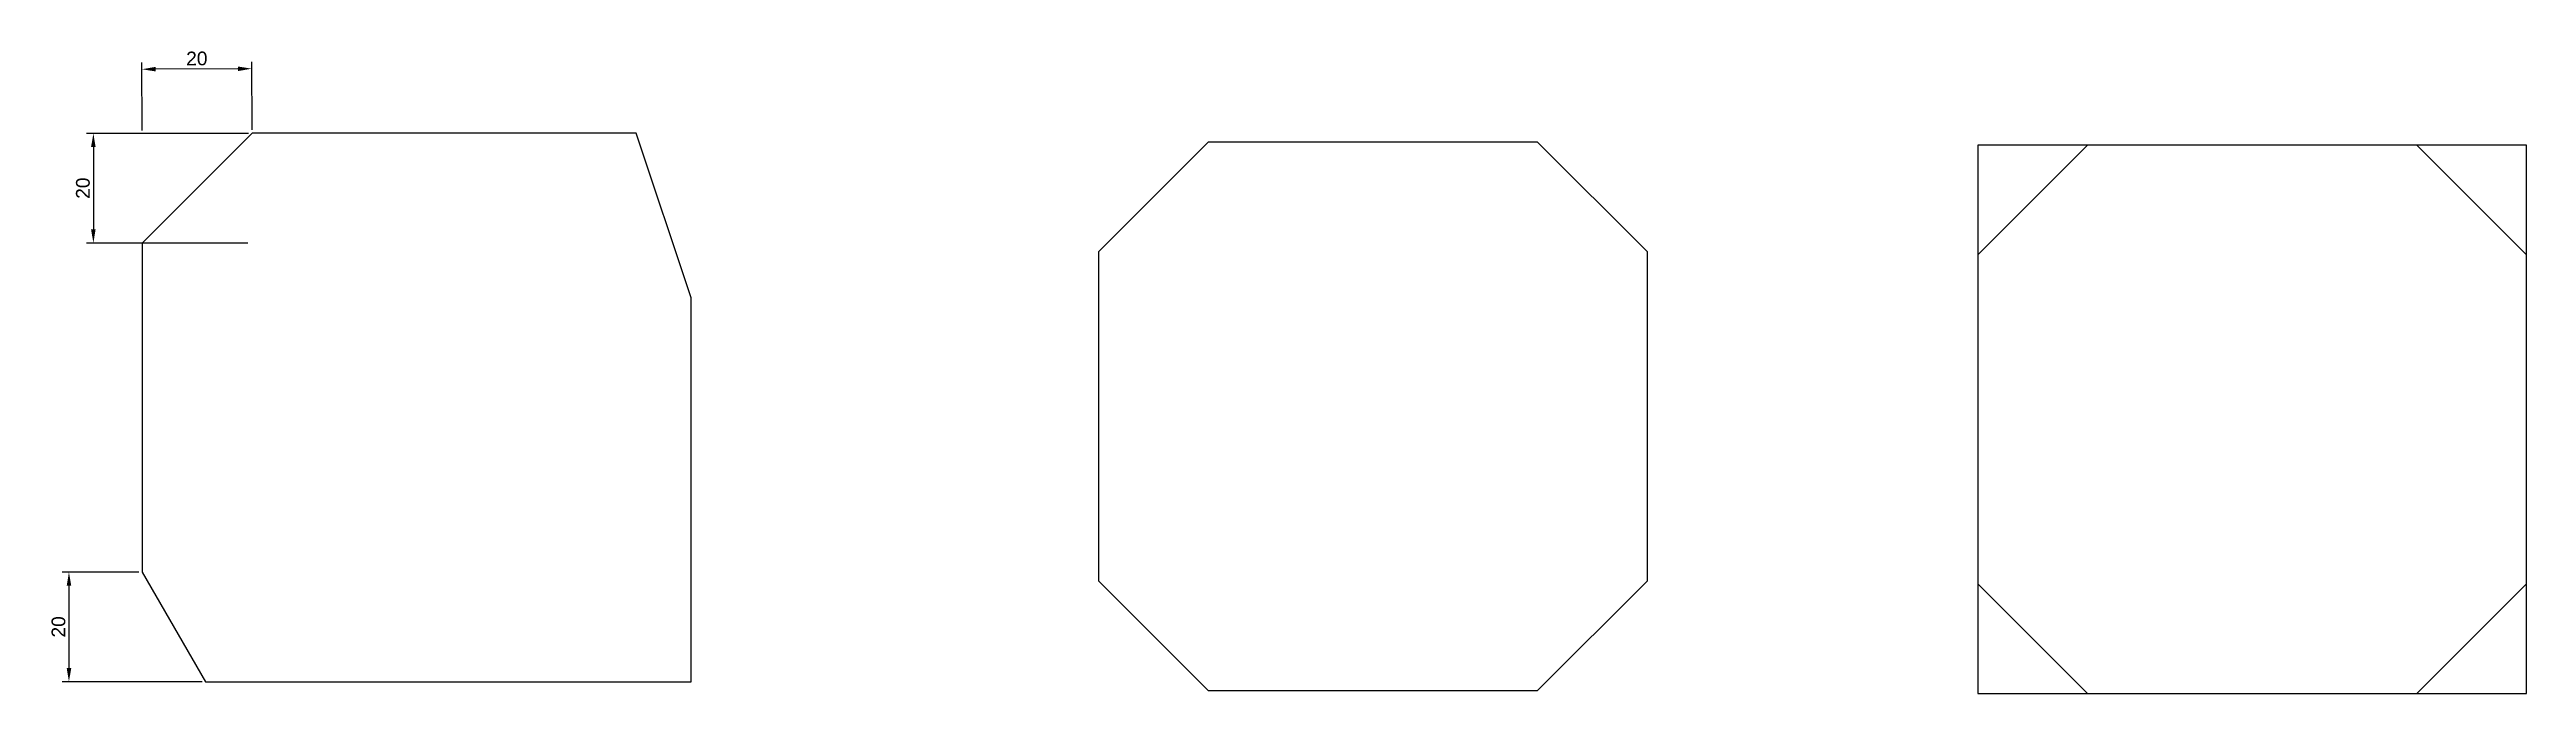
# Model space of a CAD drawing. Header units: millimetres. Extents: x 170 to 621, y 79 to 196.
import ezdxf

# ---------------------------------------------------------------- set-up
doc = ezdxf.new("R2010")
doc.units = ezdxf.units.MM
doc.styles.get("Standard").update_dxf_attribs({"font": 'arial.ttf'})
doc.dimstyles.new('ISO-25', dxfattribs={"dimtxt": 2.5, "dimasz": 2.5, "dimexe": 1.25, "dimexo": 0.625, "dimtad": 1, "dimtxsty": 'Standard', "dimcen": 2.5, "dimadec": 0, "dimazin": 0, "dimtfac": 1, "dimtmove": 0, "dimatfit": 3, "dimfxl": 1, "dimarcsym": 0})

# ---------------------------------------------------------------- blocks, each defined once
blk = doc.blocks.new('*D1')
at = {"color": 0, "lineweight": -2, "transparency": 16777216}
for p, q in [((186.41, 181.19), (186.35, 193.6)), ((203.85, 192.43), (188.85, 192.36)), ((206.41, 181.29), (206.35, 193.7))]:
    blk.add_line(p, q, dxfattribs=at)
at = {"color": 0, "transparency": 16777216}
for points in [[(188.85, 192.78), (188.86, 191.95), (186.35, 192.35)], [(203.85, 192.85), (203.86, 192.02), (206.35, 192.45)]]:
    blk.add_solid(points, dxfattribs=at)
at = {"layer": 'Defpoints', "color": 0, "transparency": 16777216}
for p in [(186.35, 192.35), (186.41, 180.57), (206.41, 180.66)]:
    blk.add_point(p, dxfattribs=at)
at = {"color": 0, "transparency": 16777216, "insert": (196.35, 194.3), "char_height": 2.5, "attachment_point": 5, "rotation": 0.2693}
blk.add_mtext('20', dxfattribs=at)
blk = doc.blocks.new('*D2')
at = {"color": 0, "lineweight": -2, "transparency": 16777216}
for p, q in [((205.79, 180.66), (176.25, 180.66)), ((177.5, 178.16), (177.5, 163.16)), ((205.64, 160.66), (176.25, 160.66))]:
    blk.add_line(p, q, dxfattribs=at)
at = {"color": 0, "transparency": 16777216}
for points in [[(177.08, 178.16), (177.91, 178.16), (177.5, 180.66)], [(177.08, 163.16), (177.91, 163.16), (177.5, 160.66)]]:
    blk.add_solid(points, dxfattribs=at)
at = {"layer": 'Defpoints', "color": 0, "transparency": 16777216}
for p in [(206.41, 180.66), (177.5, 160.66), (206.26, 160.66)]:
    blk.add_point(p, dxfattribs=at)
at = {"color": 0, "transparency": 16777216, "insert": (175.6, 170.66), "char_height": 2.5, "attachment_point": 5, "rotation": 90}
blk.add_mtext('20', dxfattribs=at)
blk = doc.blocks.new('*D3')
at = {"color": 0, "lineweight": -2, "transparency": 16777216}
for p, q in [((185.79, 100.66), (171.8, 100.66)), ((173.05, 98.16), (173.05, 83.16)), ((197.33, 80.66), (171.8, 80.66))]:
    blk.add_line(p, q, dxfattribs=at)
at = {"color": 0, "transparency": 16777216}
for points in [[(172.64, 98.16), (173.47, 98.16), (173.05, 100.66)], [(172.64, 83.16), (173.47, 83.16), (173.05, 80.66)]]:
    blk.add_solid(points, dxfattribs=at)
at = {"layer": 'Defpoints', "color": 0, "transparency": 16777216}
for p in [(186.41, 100.66), (173.05, 80.66), (197.96, 80.66)]:
    blk.add_point(p, dxfattribs=at)
at = {"color": 0, "transparency": 16777216, "insert": (171.15, 90.66), "char_height": 2.5, "attachment_point": 5, "rotation": 90}
blk.add_mtext('20', dxfattribs=at)

msp = doc.modelspace()

# ---------------------------------------------------------------- linework, layer by layer
for p, q in [((540.854, 178.512), (520.854, 158.512)), ((620.854, 158.512), (600.854, 178.512)), ((520.854, 98.512), (540.854, 78.512)), ((600.854, 78.512), (620.854, 98.512))]:
    msp.add_line(p, q)
for points in [[(197.957, 80.664), (286.41, 80.664), (286.41, 150.664), (276.41, 180.664), (206.41, 180.664), (186.41, 160.664), (186.41, 100.664)], [(380.662, 79.033), (440.662, 79.033), (460.662, 99.033), (460.662, 159.033), (440.662, 179.033), (380.662, 179.033), (360.662, 159.033), (360.662, 99.033)], [(520.854, 78.512), (620.854, 78.512), (620.854, 178.512), (520.854, 178.512)]]:
    msp.add_lwpolyline(points, close=True)

# ---------------------------------------------------------------- dimensions: what is measured, and where the dimension line sits
dim = msp.add_aligned_dim(p1=(206.41, 180.664), p2=(186.41, 180.57), distance=-11.783, dimstyle='ISO-25')
dim.commit()
dim.dimension.update_dxf_attribs({"geometry": '*D1', "text_midpoint": (196.346, 194.301)})
for base, p1, p2, picture, middle in [((177.497, 160.664), (206.41, 180.664), (206.261, 160.664), '*D2', (175.596, 170.664)), ((173.054, 80.664), (186.41, 100.664), (197.957, 80.664), '*D3', (171.153, 90.664))]:
    dim = msp.add_linear_dim(base=base, p1=p1, p2=p2, angle=90, dimstyle='ISO-25')
    dim.commit()
    dim.dimension.update_dxf_attribs({"geometry": picture, "text_midpoint": middle})

doc.saveas('drawing.dxf')
